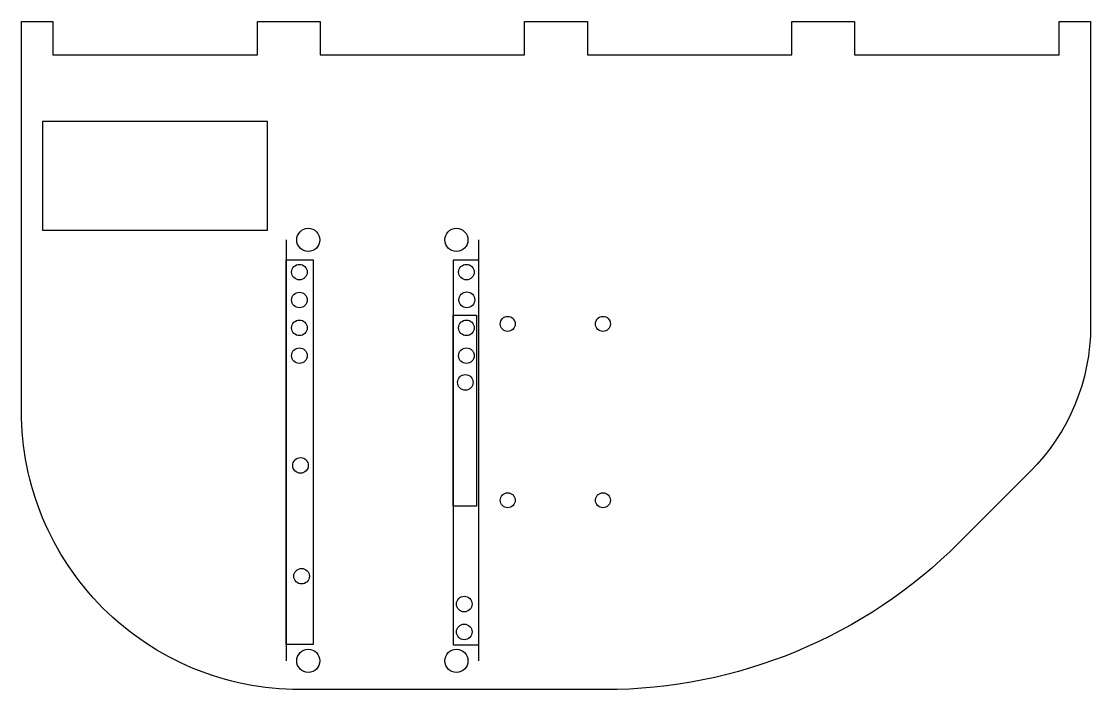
# Model space of a CAD drawing. Header units: millimetres. Extents: x -96 to 0, y -60 to 0.
import ezdxf

# ---------------------------------------------------------------- set-up
doc = ezdxf.new("R2010")
doc.units = ezdxf.units.MM
doc.layers.get('0').update_dxf_attribs({"linetype": 'CONTINUOUS'})

msp = doc.modelspace()

# ---------------------------------------------------------------- linework, layer by layer
for p, q in [((-72.239, -19.616), (-72.239, -57.416)), ((-54.939, -57.416), (-54.939, -19.616))]:
    msp.add_line(p, q)
msp.add_lwpolyline([(-11.818, -46.82, -0.198912), (-43.638, -60), (-70.999, -60, -0.414214), (-95.999, -35), (-95.999, 0), (-95.998, 0), (-93.185, 0), (-93.185, -3), (-74.813, -3), (-74.813, 0), (-69.185, 0), (-69.185, -3), (-50.813, -3), (-50.813, 0), (-45.185, 0), (-45.185, -3), (-26.813, -3), (-26.813, 0), (-21.185, 0), (-21.185, -3), (-2.813, -3), (-2.813, 0), (0.002, 0), (0.002, -27.337, -0.198912), (-5.417, -40.419)], format="xyb", close=True)
for points in [[(-94.097, -9), (-94.097, -18.75), (-73.902, -18.75), (-73.902, -9)], [(-72.239, -21.413), (-69.805, -21.413), (-69.805, -55.961), (-72.239, -55.961)], [(-57.219, -55.977), (-54.939, -55.977), (-54.939, -21.446), (-57.219, -21.446)], [(-57.219, -26.375), (-55.139, -26.375), (-55.139, -43.516), (-57.219, -43.516)]]:
    msp.add_lwpolyline(points, close=True)
for centre, radius in [((-70.239, -19.616), 1.038), ((-56.939, -19.616), 1.038), ((-71.039, -22.516), 0.7), ((-56.039, -22.516), 0.7), ((-71.039, -25.016), 0.7), ((-56, -25), 0.713), ((-71.039, -27.516), 0.7), ((-56.039, -27.516), 0.7), ((-52.335, -27.161), 0.675), ((-43.785, -27.161), 0.675), ((-71.039, -30.016), 0.7), ((-56.039, -30.016), 0.7), ((-56.139, -32.416), 0.7), ((-70.939, -39.866), 0.7), ((-52.335, -43.001), 0.675), ((-43.785, -43.001), 0.675), ((-70.839, -49.816), 0.7), ((-56.239, -52.316), 0.7), ((-56.239, -54.816), 0.7), ((-70.239, -57.416), 1.038), ((-56.939, -57.416), 1.038)]:
    msp.add_circle(centre, radius)

doc.saveas('drawing.dxf')
